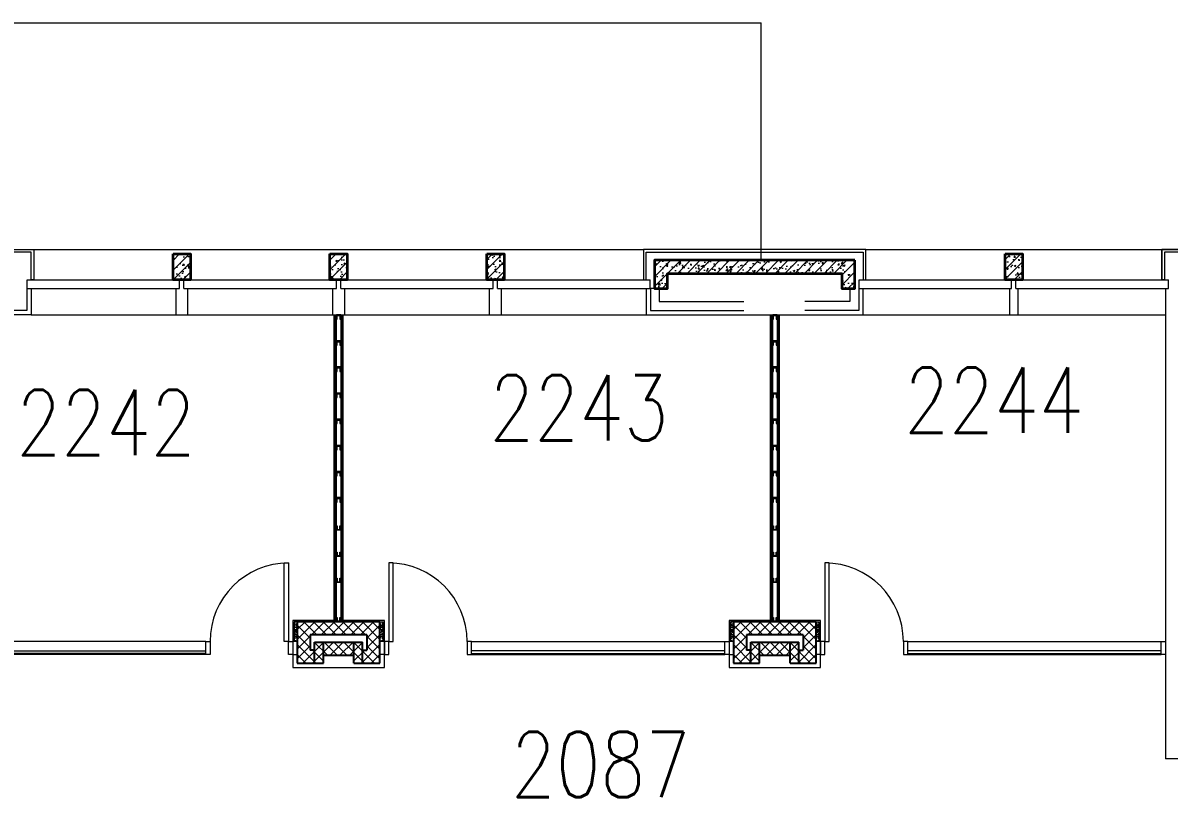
# Model space of a CAD drawing. Header units: inches. Extents: x 342932 to 557958, y 80625 to 242727.
# Drawn here: x 484259 to 497415, y 233839 to 242727 of the extents above; entities that cross this region are included whole.
import ezdxf
from ezdxf.enums import TextEntityAlignment as Align

# ---------------------------------------------------------------- set-up
doc = ezdxf.new("R2010")
doc.units = ezdxf.units.IN
doc.header["$MEASUREMENT"] = 0
for name, color, linetype, lineweight in [('First Floor$0$A-G24-M-Roof', 251, 'Continuous', 20), ('First Floor$0$A-G250-G-Walls-Low-Level', 251, 'Continuous', 15), ('First Floor$0$A-G250-G-Walls-Precast-Concrete', 251, 'Continuous', 35), ('First Floor$0$A-G250-M-Walls-Blockwork', 7, 'Continuous', 25), ('First Floor$0$A-G250-M-Walls-Plasterboard-Partition', 7, 'Continuous', 9), ('First Floor$0$A-G252-H-Internal-Walls', 251, 'Continuous', 9), ('First Floor$0$A-G262-H-Precast-Panel', 251, 'Continuous', 5), ('First Floor$0$A-G312-M-Wall-Cladding-Panel', 7, 'Continuous', 9), ('First Floor$0$A-G312-M-Wall-Finish-Plaster', 7, 'Continuous', 15), ('First Floor$0$A-G321-M-Window', 251, 'Continuous', 9), ('First Floor$0$A-G322-M-Door', 251, 'Continuous', 15), ('First Floor$0$Z-Z001-S-Room-Name-Identification-250', 7, 'Continuous', 15)]:
    doc.layers.add(name, color=color, linetype=linetype, lineweight=lineweight)
doc.styles.add('First Floor$0$Tag-RomanS', font='romans.shx', dxfattribs={"width": 0.8})

# ---------------------------------------------------------------- blocks, each defined once
blk = doc.blocks.new('First Floor$0$Precast 1')
at = {"layer": 'First Floor$0$A-G262-H-Precast-Panel'}
h = blk.add_hatch(dxfattribs=at)
h.set_pattern_fill('AR-CONC', color=256, style=0)
h.set_pattern_definition([(50, (-134235.87, -913.52), (182.18467, -15.93909), [19.05, -209.55]), (355, (-134235.87, -913.52), (-35.24283, 191.05664), [15.24, -167.64]), (100.451, (-134220.69, -914.85), (146.9425, 175.11669), [16.19, -178.09]), (46.1842, (-134235.87, -862.72), (271.07904, -42.04233), [28.575, -314.325]), (96.6356, (-134213.28, -866.23), (237.40423, 247.42556), [24.285, -267.135]), (351.184, (-134235.87, -862.72), (237.4046, 247.4251), [22.86, -251.46]), (21, (-134210.47, -875.42), (151.61488, -102.26552), [19.05, -209.55]), (326, (-134210.47, -875.42), (61.80203, 184.18797), [15.24, -167.64]), (71.4514, (-134197.84, -883.94), (213.4165, 81.92286), [16.19, -178.09]), (37.5, (-134235.87, -913.52), (3.088603, 84.55504), [0, -165.608, 0, -170.18, 0, -168.275]), (7.5, (-134235.87, -913.52), (66.81966, 100.180575), [0, -97.028, 0, -161.798, 0, -64.135]), (327.5, (-134292.51, -913.52), (135.590595, -5.728744), [0, -63.5, 0, -198.12, 0, -262.89]), (317.5, (-134317.91, -913.52), (148.12918, 25.42649), [0, -82.55, 0, -131.572, 0, -186.69])])
h.paths.add_polyline_path([(114, 168), (-86, 168), (-86, -132), (114, -132)])
h = blk.add_hatch(dxfattribs=at)
h.set_pattern_fill('ANSI31', color=256, scale=25, style=0)
h.set_pattern_definition([(45, (-134235.87, -913.52), (-56.1266, 56.1266), [])])
h.paths.add_polyline_path([(114, 168), (-86, 168), (-86, -132), (114, -132)])
at = {"layer": 'First Floor$0$A-G250-G-Walls-Precast-Concrete', "elevation": 0}
blk.add_lwpolyline([(-86, 168), (114, 168), (114, -132), (-86, -132)], close=True, dxfattribs=at)
blk = doc.blocks.new('First Floor$0$tag-roomname')
at = {"lineweight": 18, "ltscale": 0.01, "style": 'First Floor$0$Tag-RomanS', "width": 0.8}
blk.add_attdef('ROOM_NO_2', text='', height=3, dxfattribs=at).set_placement((0, 1.612), align=Align.MIDDLE_CENTER)
at = {"linetype": 'ByBlock', "lineweight": 15, "ltscale": 0.01, "style": 'First Floor$0$Tag-RomanS', "width": 0.8, "flags": 1}
for tag, p in [('ROOM_NAME_1', (0, -2.288)), ('ROOM_NAME_2', (0, -5.744))]:
    blk.add_attdef(tag, text='', height=2.5, dxfattribs=at).set_placement(p, align=Align.MIDDLE_CENTER)

msp = doc.modelspace()

# ---------------------------------------------------------------- hatches: boundary and pattern name
at = {"layer": 'First Floor$0$A-G252-H-Internal-Walls'}
h = msp.add_hatch(dxfattribs=at)
h.set_pattern_fill('AR-CONC', color=256, scale=0.3, angle=90, style=0)
h.set_pattern_definition([(40, (624717.11, 240726.52), (-4.781726, 54.6554), [5.715, -62.865]), (95, (624717.11, 240726.52), (57.316993, -10.572848), [4.572, -50.292]), (349.549, (624716.713, 240731.076), (52.535006, 44.08275), [4.857, -53.427]), (43.8158, (624732.35, 240726.52), (-12.6127, 81.323712), [8.5725, -94.2975]), (353.3644, (624731.3, 240733.3), (74.227667, 71.22127), [7.2855, -80.1405]), (98.816, (624732.35, 240726.52), (74.227535, 71.22138), [6.858, -75.438]), (69, (624728.54, 240734.14), (-30.679656, 45.484464), [5.715, -62.865]), (124, (624728.54, 240734.14), (55.25639, 18.540609), [4.572, -50.292]), (18.5486, (624725.985, 240737.93), (24.576857, 64.024947), [4.857, -53.427]), (52.5, (624717.111, 240726.522), (25.3665117, 0.926581), [0, -49.6824, 0, -51.054, 0, -50.4825]), (82.5, (624717.11, 240726.522), (30.0541724, 20.045899), [0, -29.1084, 0, -48.5394, 0, -19.2405]), (122.5, (624717.111, 240709.53), (-1.7186232, 40.6771786), [0, -19.05, 0, -59.436, 0, -78.867]), (132.5, (624717.11, 240701.91), (7.627947, 44.438754), [0, -24.765, 0, -39.4716, 0, -56.007])])
h.paths.add_polyline_path([(487407.1, 235626.5), (487372.1, 235626.5), (487372.1, 235851.5), (487407.1, 235851.5)])
h = msp.add_hatch(dxfattribs=at)
h.set_pattern_fill('ANSI37', color=256, scale=25, angle=90, style=0)
h.set_pattern_definition([(135, (353627.115, 240726.52), (-56.1266, -56.1266), []), (225, (353627.115, 240726.52), (56.1266, -56.1266), [])])
h.paths.add_polyline_path([(488357.1, 235851.5), (487407.1, 235851.5), (487407.1, 235376.5), (487607.1, 235376.5), (487607.1, 235526.5), (487557.1, 235526.5), (487557.1, 235701.5), (488207.1, 235701.5), (488207.1, 235526.5), (488157.1, 235526.5), (488157.1, 235376.5), (488357.1, 235376.5)])
h.paths.add_polyline_path([(487707.1, 235616.5), (487607.1, 235616.5), (487607.1, 235376.5), (487707.1, 235376.5)], flags=17)
h.paths.add_polyline_path([(487707.1, 235616.5), (487707.1, 235466.5), (488057.1, 235466.5), (488057.1, 235616.5)], flags=17)
h.paths.add_polyline_path([(488057.1, 235376.5), (488157.1, 235376.5), (488157.1, 235616.5), (488057.1, 235616.5)], flags=17)
h = msp.add_hatch(dxfattribs=at)
h.set_pattern_fill('AR-CONC', color=256, scale=0.3, angle=90, style=0)
h.set_pattern_definition([(140, (351047.115, 240726.52), (4.781726, 54.6554), [5.715, -62.865]), (85, (351047.115, 240726.52), (-57.316993, -10.572848), [4.572, -50.292]), (190.451, (351047.514, 240731.076), (-52.535006, 44.08275), [4.857, -53.427]), (136.1842, (351031.875, 240726.52), (12.6127, 81.323712), [8.5725, -94.2975]), (186.6356, (351032.93, 240733.3), (-74.227667, 71.22127), [7.2855, -80.1405]), (81.184, (351031.875, 240726.52), (-74.227535, 71.22138), [6.858, -75.438]), (111, (351035.685, 240734.14), (30.679656, 45.484464), [5.715, -62.865]), (56, (351035.685, 240734.14), (-55.25639, 18.540609), [4.572, -50.292]), (161.4514, (351038.24, 240737.93), (-24.576857, 64.024947), [4.857, -53.427]), (127.5, (351047.115, 240726.522), (-25.3665117, 0.926581), [0, -49.6824, 0, -51.054, 0, -50.4825]), (97.5, (351047.115, 240726.522), (-30.0541724, 20.045899), [0, -29.1084, 0, -48.5394, 0, -19.2405]), (57.5, (351047.115, 240709.53), (1.7186232, 40.6771786), [0, -19.05, 0, -59.436, 0, -78.867]), (47.5, (351047.115, 240701.91), (-7.627947, 44.438754), [0, -24.765, 0, -39.4716, 0, -56.007])])
h.paths.add_polyline_path([(488357.1, 235626.5), (488392.1, 235626.5), (488392.1, 235851.5), (488357.1, 235851.5)])
h = msp.add_hatch(dxfattribs=at)
h.set_pattern_fill('AR-CONC', color=256, scale=0.3, angle=90, style=0)
h.set_pattern_definition([(40, (629724.61, 240726.52), (-4.781726, 54.6554), [5.715, -62.865]), (95, (629724.61, 240726.52), (57.316993, -10.572848), [4.572, -50.292]), (349.549, (629724.21, 240731.076), (52.535006, 44.08275), [4.857, -53.427]), (43.8158, (629739.85, 240726.52), (-12.6127, 81.323712), [8.5725, -94.2975]), (353.3644, (629738.8, 240733.3), (74.227667, 71.22127), [7.2855, -80.1405]), (98.816, (629739.85, 240726.52), (74.227535, 71.22138), [6.858, -75.438]), (69, (629736.04, 240734.14), (-30.679656, 45.484464), [5.715, -62.865]), (124, (629736.04, 240734.14), (55.25639, 18.540609), [4.572, -50.292]), (18.5486, (629733.484, 240737.93), (24.576857, 64.024947), [4.857, -53.427]), (52.5, (629724.61, 240726.522), (25.3665117, 0.926581), [0, -49.6824, 0, -51.054, 0, -50.4825]), (82.5, (629724.61, 240726.522), (30.0541724, 20.045899), [0, -29.1084, 0, -48.5394, 0, -19.2405]), (122.5, (629724.61, 240709.53), (-1.7186232, 40.6771786), [0, -19.05, 0, -59.436, 0, -78.867]), (132.5, (629724.61, 240701.91), (7.627947, 44.438754), [0, -24.765, 0, -39.4716, 0, -56.007])])
h.paths.add_polyline_path([(492414.6, 235626.5), (492379.6, 235626.5), (492379.6, 235851.5), (492414.6, 235851.5)])
h = msp.add_hatch(dxfattribs=at)
h.set_pattern_fill('ANSI37', color=256, scale=25, angle=90, style=0)
h.set_pattern_definition([(135, (358634.614, 240726.52), (-56.1266, -56.1266), []), (225, (358634.614, 240726.52), (56.1266, -56.1266), [])])
h.paths.add_polyline_path([(493364.6, 235851.5), (492414.6, 235851.5), (492414.6, 235376.5), (492614.6, 235376.5), (492614.6, 235526.5), (492564.6, 235526.5), (492564.6, 235701.5), (493214.6, 235701.5), (493214.6, 235526.5), (493164.6, 235526.5), (493164.6, 235376.5), (493364.6, 235376.5)])
h.paths.add_polyline_path([(492714.6, 235616.5), (492614.6, 235616.5), (492614.6, 235376.5), (492714.6, 235376.5)], flags=17)
h.paths.add_polyline_path([(492714.6, 235616.5), (492714.6, 235466.5), (493064.6, 235466.5), (493064.6, 235616.5)], flags=17)
h.paths.add_polyline_path([(493064.6, 235376.5), (493164.6, 235376.5), (493164.6, 235616.5), (493064.6, 235616.5)], flags=17)
h = msp.add_hatch(dxfattribs=at)
h.set_pattern_fill('AR-CONC', color=256, scale=0.3, angle=90, style=0)
h.set_pattern_definition([(140, (356054.614, 240726.52), (4.781726, 54.6554), [5.715, -62.865]), (85, (356054.614, 240726.52), (-57.316993, -10.572848), [4.572, -50.292]), (190.451, (356055.013, 240731.076), (-52.535006, 44.08275), [4.857, -53.427]), (136.1842, (356039.374, 240726.52), (12.6127, 81.323712), [8.5725, -94.2975]), (186.6356, (356040.426, 240733.3), (-74.227667, 71.22127), [7.2855, -80.1405]), (81.184, (356039.374, 240726.52), (-74.227535, 71.22138), [6.858, -75.438]), (111, (356043.184, 240734.14), (30.679656, 45.484464), [5.715, -62.865]), (56, (356043.184, 240734.14), (-55.25639, 18.540609), [4.572, -50.292]), (161.4514, (356045.74, 240737.93), (-24.576857, 64.024947), [4.857, -53.427]), (127.5, (356054.614, 240726.522), (-25.3665117, 0.926581), [0, -49.6824, 0, -51.054, 0, -50.4825]), (97.5, (356054.614, 240726.522), (-30.0541724, 20.045899), [0, -29.1084, 0, -48.5394, 0, -19.2405]), (57.5, (356054.614, 240709.53), (1.7186232, 40.6771786), [0, -19.05, 0, -59.436, 0, -78.867]), (47.5, (356054.614, 240701.91), (-7.627947, 44.438754), [0, -24.765, 0, -39.4716, 0, -56.007])])
h.paths.add_polyline_path([(493364.6, 235626.5), (493399.6, 235626.5), (493399.6, 235851.5), (493364.6, 235851.5)])
at = {"layer": 'First Floor$0$A-G262-H-Precast-Panel'}
h = msp.add_hatch(dxfattribs=at)
h.set_pattern_fill('AR-CONC', color=256, style=0)
h.set_pattern_definition([(50, (361382.11, 239676.52), (182.18467, -15.93909), [19.05, -209.55]), (355, (361382.11, 239676.52), (-35.24283, 191.05664), [15.24, -167.64]), (100.451, (361397.3, 239675.2), (146.9425, 175.11669), [16.19, -178.09]), (46.1842, (361382.11, 239727.32), (271.07904, -42.04233), [28.575, -314.325]), (96.6356, (361404.7, 239723.82), (237.40423, 247.42556), [24.285, -267.135]), (351.184, (361382.1, 239727.32), (237.4046, 247.4251), [22.86, -251.46]), (21, (361407.51, 239714.62), (151.61488, -102.26552), [19.05, -209.55]), (326, (361407.51, 239714.62), (61.80203, 184.18797), [15.24, -167.64]), (71.4514, (361420.15, 239706.1), (213.4165, 81.92286), [16.19, -178.09]), (37.5, (361382.114, 239676.52), (3.088603, 84.55504), [0, -165.608, 0, -170.18, 0, -168.275]), (7.5, (361382.11, 239676.52), (66.81966, 100.180575), [0, -97.028, 0, -161.798, 0, -64.135]), (327.5, (361325.47, 239676.52), (135.590595, -5.728744), [0, -63.5, 0, -198.12, 0, -262.89]), (317.5, (361300.07, 239676.52), (148.12918, 25.42649), [0, -82.55, 0, -131.572, 0, -186.69])])
h.paths.add_polyline_path([(493657.1, 239851.5), (493657.1, 239676.5), (493807.1, 239676.5), (493807.1, 240001.5), (491507.1, 240001.5), (491507.1, 239676.5), (491657.1, 239676.5), (491657.1, 239851.5)])
h = msp.add_hatch(dxfattribs=at)
h.set_pattern_fill('ANSI31', color=256, scale=25, style=0)
h.set_pattern_definition([(45, (361382.11, 239676.52), (-56.1266, 56.1266), [])])
h.paths.add_polyline_path([(493807.1, 240001.5), (491507.1, 240001.5), (491507.1, 239676.5), (491657.1, 239676.5), (491657.1, 239851.5), (493657.1, 239851.5), (493657.1, 239676.5), (493807.1, 239676.5)])

# ---------------------------------------------------------------- linework, layer by layer
at = {"layer": 'First Floor$0$A-G24-M-Roof'}
for p in [(483032.1, 242726.5, 0), (492732.1, 240001.5, 0)]:
    msp.add_line(p, (492732.1, 242726.5, 0), dxfattribs=at)
at = {"layer": 'First Floor$0$A-G250-G-Walls-Low-Level'}
for p, q in [((484382.1, 240126.5), (491382.1, 240126.5)), ((493932.1, 240126.5), (497332.1, 240126.5)), ((484352.1, 239376.9), (486012.1, 239376.5)), ((486152.1, 239376.5), (487812.1, 239376.5)), ((487952.1, 239376.5), (489612.1, 239376.5)), ((489752.1, 239376.9), (491412.1, 239376.9)), ((493902.1, 239376.5), (495582.1, 239376.9, 0)), ((495682.1, 239376.9, 0), (497372.1, 239376.9))]:
    msp.add_line(p, q, dxfattribs=at)
at = {"layer": 'First Floor$0$A-G250-G-Walls-Precast-Concrete', "elevation": 0}
msp.add_lwpolyline([(493807.1, 240001.5), (491507.1, 240001.5), (491507.1, 239676.5), (491657.1, 239676.5), (491657.1, 239851.5), (493657.1, 239851.5), (493657.1, 239676.5), (493807.1, 239676.5), (493807.1, 240001.5), (493807.1, 240001.5)], dxfattribs=at)
at = {"layer": 'First Floor$0$A-G250-M-Walls-Blockwork'}
for p, q in [((488357.1, 235851.5), (487407.1, 235851.5)), ((487407.1, 235851.5), (487407.1, 235376.5)), ((488357.1, 235376.5), (488357.1, 235851.5)), ((493364.6, 235851.5, 0), (492414.6, 235851.5, 0)), ((492414.6, 235851.5, 0), (492414.6, 235376.5, 0)), ((493364.6, 235376.5, 0), (493364.6, 235851.5, 0)), ((488207.1, 235701.5), (487557.1, 235701.5)), ((487557.1, 235701.5), (487557.1, 235526.5)), ((488207.1, 235701.5), (488207.1, 235526.5)), ((493214.6, 235701.5, 0), (492564.6, 235701.5, 0)), ((492564.6, 235701.5, 0), (492564.6, 235526.5, 0)), ((493214.6, 235701.5, 0), (493214.6, 235526.5, 0)), ((487607.1, 235526.5), (487557.1, 235526.5)), ((487607.1, 235376.5), (487607.1, 235616.5)), ((487607.1, 235616.5), (488157.1, 235616.5)), ((487707.1, 235376.5), (487707.1, 235616.5)), ((488057.1, 235376.5), (488057.1, 235616.5)), ((488157.1, 235376.5), (488157.1, 235616.5)), ((488157.1, 235526.5), (488207.1, 235526.5)), ((492614.6, 235526.5, 0), (492564.6, 235526.5, 0)), ((492614.6, 235376.5, 0), (492614.6, 235616.5, 0)), ((492614.6, 235616.5, 0), (493164.6, 235616.5, 0)), ((492714.6, 235376.5, 0), (492714.6, 235616.5, 0)), ((493064.6, 235376.5, 0), (493064.6, 235616.5, 0)), ((493164.6, 235376.5, 0), (493164.6, 235616.5, 0)), ((493164.6, 235526.5, 0), (493214.6, 235526.5, 0)), ((487407.1, 235376.5), (487707.1, 235376.5)), ((487707.1, 235466.5), (488057.1, 235466.5)), ((488057.1, 235376.5), (488357.1, 235376.5)), ((492414.6, 235376.5, 0), (492714.6, 235376.5, 0)), ((492714.6, 235466.5, 0), (493064.6, 235466.5, 0)), ((493064.6, 235376.5, 0), (493364.6, 235376.5, 0))]:
    msp.add_line(p, q, dxfattribs=at)
at = {"layer": 'First Floor$0$A-G250-M-Walls-Plasterboard-Partition'}
for p, q in [((487832.1, 235851.5), (487832.1, 239376.5)), ((487832.1, 239376.5), (487932.1, 239376.5)), ((487832.1, 239376.5), (487932.1, 239376.5, 0)), ((487844.6, 235851.5, 0), (487844.6, 239376.5, 0)), ((487857.1, 235851.5, 0), (487857.1, 239376.5, 0)), ((487907.1, 239376.5, 0), (487907.1, 235851.5, 0)), ((487919.6, 239376.5, 0), (487919.6, 235851.5, 0)), ((487932.1, 239376.5), (487932.1, 235851.5, 0)), ((492839.6, 235851.5, 0), (492839.6, 239376.5, 0)), ((492839.6, 239376.5, 0), (492939.6, 239376.5, 0)), ((492839.6, 239376.5, 0), (492939.6, 239376.5)), ((492852.1, 235851.5), (492852.1, 239376.5)), ((492864.6, 235851.5), (492864.6, 239376.5)), ((492914.6, 239376.5), (492914.6, 235851.5)), ((492927.1, 239376.5), (492927.1, 235851.5)), ((492939.6, 239376.5, 0), (492939.6, 235851.5)), ((487832.1, 235851.5), (487932.1, 235851.5, 0)), ((492839.6, 235851.5, 0), (492939.6, 235851.5))]:
    msp.add_line(p, q, dxfattribs=at)
at = {"layer": 'First Floor$0$A-G250-M-Walls-Plasterboard-Partition', "elevation": 0}
for points in [[(487907.1, 239376.5), (487857.1, 239376.5), (487857.1, 239326.5), (487867.1, 239326.5), (487867.1, 239366.5), (487897.1, 239366.5), (487897.1, 239326.5), (487907.1, 239326.5)], [(492914.6, 239376.5), (492864.6, 239376.5), (492864.6, 239326.5), (492874.6, 239326.5), (492874.6, 239366.5), (492904.6, 239366.5), (492904.6, 239326.5), (492914.6, 239326.5)], [(487907.1, 239076.5), (487857.1, 239076.5), (487857.1, 239026.5), (487867.1, 239026.5), (487867.1, 239066.5), (487897.1, 239066.5), (487897.1, 239026.5), (487907.1, 239026.5)], [(492914.6, 239076.5), (492864.6, 239076.5), (492864.6, 239026.5), (492874.6, 239026.5), (492874.6, 239066.5), (492904.6, 239066.5), (492904.6, 239026.5), (492914.6, 239026.5)], [(487907.1, 238776.5), (487857.1, 238776.5), (487857.1, 238726.5), (487867.1, 238726.5), (487867.1, 238766.5), (487897.1, 238766.5), (487897.1, 238726.5), (487907.1, 238726.5)], [(492914.6, 238776.5), (492864.6, 238776.5), (492864.6, 238726.5), (492874.6, 238726.5), (492874.6, 238766.5), (492904.6, 238766.5), (492904.6, 238726.5), (492914.6, 238726.5)], [(487907.1, 238476.5), (487857.1, 238476.5), (487857.1, 238426.5), (487867.1, 238426.5), (487867.1, 238466.5), (487897.1, 238466.5), (487897.1, 238426.5), (487907.1, 238426.5)], [(492914.6, 238476.5), (492864.6, 238476.5), (492864.6, 238426.5), (492874.6, 238426.5), (492874.6, 238466.5), (492904.6, 238466.5), (492904.6, 238426.5), (492914.6, 238426.5)], [(487907.1, 238176.5), (487857.1, 238176.5), (487857.1, 238126.5), (487867.1, 238126.5), (487867.1, 238166.5), (487897.1, 238166.5), (487897.1, 238126.5), (487907.1, 238126.5)], [(492914.6, 238176.5), (492864.6, 238176.5), (492864.6, 238126.5), (492874.6, 238126.5), (492874.6, 238166.5), (492904.6, 238166.5), (492904.6, 238126.5), (492914.6, 238126.5)], [(487907.1, 237876.5), (487857.1, 237876.5), (487857.1, 237826.5), (487867.1, 237826.5), (487867.1, 237866.5), (487897.1, 237866.5), (487897.1, 237826.5), (487907.1, 237826.5)], [(492914.6, 237876.5), (492864.6, 237876.5), (492864.6, 237826.5), (492874.6, 237826.5), (492874.6, 237866.5), (492904.6, 237866.5), (492904.6, 237826.5), (492914.6, 237826.5)], [(487907.1, 237576.5), (487857.1, 237576.5), (487857.1, 237526.5), (487867.1, 237526.5), (487867.1, 237566.5), (487897.1, 237566.5), (487897.1, 237526.5), (487907.1, 237526.5)], [(492914.6, 237576.5), (492864.6, 237576.5), (492864.6, 237526.5), (492874.6, 237526.5), (492874.6, 237566.5), (492904.6, 237566.5), (492904.6, 237526.5), (492914.6, 237526.5)], [(487907.1, 237276.5), (487857.1, 237276.5), (487857.1, 237226.5), (487867.1, 237226.5), (487867.1, 237266.5), (487897.1, 237266.5), (487897.1, 237226.5), (487907.1, 237226.5)], [(492914.6, 237276.5), (492864.6, 237276.5), (492864.6, 237226.5), (492874.6, 237226.5), (492874.6, 237266.5), (492904.6, 237266.5), (492904.6, 237226.5), (492914.6, 237226.5)], [(487907.1, 236901.5), (487857.1, 236901.5), (487857.1, 236951.5), (487867.1, 236951.5), (487867.1, 236911.5), (487897.1, 236911.5), (487897.1, 236951.5), (487907.1, 236951.5)], [(492914.6, 236901.5), (492864.6, 236901.5), (492864.6, 236951.5), (492874.6, 236951.5), (492874.6, 236911.5), (492904.6, 236911.5), (492904.6, 236951.5), (492914.6, 236951.5)], [(487907.1, 236601.5), (487857.1, 236601.5), (487857.1, 236651.5), (487867.1, 236651.5), (487867.1, 236611.5), (487897.1, 236611.5), (487897.1, 236651.5), (487907.1, 236651.5)], [(492914.6, 236601.5), (492864.6, 236601.5), (492864.6, 236651.5), (492874.6, 236651.5), (492874.6, 236611.5), (492904.6, 236611.5), (492904.6, 236651.5), (492914.6, 236651.5)], [(487907.1, 236301.5), (487857.1, 236301.5), (487857.1, 236351.5), (487867.1, 236351.5), (487867.1, 236311.5), (487897.1, 236311.5), (487897.1, 236351.5), (487907.1, 236351.5)], [(492914.6, 236301.5), (492864.6, 236301.5), (492864.6, 236351.5), (492874.6, 236351.5), (492874.6, 236311.5), (492904.6, 236311.5), (492904.6, 236351.5), (492914.6, 236351.5)], [(487907.1, 235851.5), (487857.1, 235851.5), (487857.1, 235901.5), (487867.1, 235901.5), (487867.1, 235861.5), (487897.1, 235861.5), (487897.1, 235901.5), (487907.1, 235901.5)], [(492914.6, 235851.5), (492864.6, 235851.5), (492864.6, 235901.5), (492874.6, 235901.5), (492874.6, 235861.5), (492904.6, 235861.5), (492904.6, 235901.5), (492914.6, 235901.5)]]:
    msp.add_lwpolyline(points, close=True, dxfattribs=at)
at = {"layer": 'First Floor$0$A-G312-M-Wall-Cladding-Panel'}
for points in [[(479831.9, 239126.5), (480002.3, 240126.5), (484382.1, 240126.5), (484382.1, 239776.5), (484352.1, 239776.5), (484352.1, 240096.5), (480027.6, 240096.5), (479862.3, 239126.5), (479831.9, 239126.5)], [(491382.1, 239776.5), (491412.1, 239776.5), (491412.1, 240096.5), (493902.1, 240096.5), (493902.1, 239776.5), (493932.1, 239776.5), (493932.1, 240126.5), (491382.1, 240126.5), (491382.1, 239776.5)], [(500432.1, 239776.5), (500432.1, 240126.5), (497332.1, 240126.5), (497332.1, 239776.5)]]:
    msp.add_lwpolyline(points, dxfattribs=at)
msp.add_lwpolyline([(497332.1, 239776.5), (497332.1, 240126.5), (500432.1, 240126.5), (500432.1, 239776.5), (500402.1, 239776.5), (500402.1, 240096.5), (497362.1, 240096.5), (497362.1, 239776.5)], close=True, dxfattribs=at)
at = {"layer": 'First Floor$0$A-G312-M-Wall-Finish-Plaster'}
for p, q in [((484307.1, 239676.5), (484302.1, 239676.5)), ((491562.1, 239676.5), (491457.1, 239676.5)), ((493852.1, 239676.5), (493857.1, 239676.5)), ((497372.1, 239676.5), (497372.1, 234276.5)), ((487832.1, 235866.5), (487357.1, 235866.5)), ((487357.1, 235866.5), (487357.1, 235326.5)), ((487372.1, 235851.5), (487372.1, 235626.5, 0)), ((487407.1, 235851.5), (487372.1, 235851.5)), ((488407.1, 235866.5), (487932.1, 235866.5)), ((488357.1, 235851.5), (488392.1, 235851.5)), ((488392.1, 235626.5, 0), (488392.1, 235851.5)), ((488407.1, 235326.5), (488407.1, 235866.5)), ((492839.6, 235866.5, 0), (492364.6, 235866.5, 0)), ((492364.6, 235866.5, 0), (492364.6, 235326.5, 0)), ((492379.6, 235851.5, 0), (492379.6, 235626.5, 0)), ((492414.6, 235851.5, 0), (492379.6, 235851.5, 0)), ((493414.6, 235866.5, 0), (492939.6, 235866.5, 0)), ((493364.6, 235851.5, 0), (493399.6, 235851.5, 0)), ((493399.6, 235626.5, 0), (493399.6, 235851.5, 0)), ((493414.6, 235326.5, 0), (493414.6, 235866.5, 0)), ((487407.1, 235626.5, 0), (487357.1, 235626.5, 0)), ((488407.1, 235626.5, 0), (488357.1, 235626.5, 0)), ((492414.6, 235626.5, 0), (492364.6, 235626.5, 0)), ((493414.6, 235626.5, 0), (493364.6, 235626.5, 0)), ((487357.1, 235476.5, 0), (487407.1, 235476.5, 0)), ((488407.1, 235476.5, 0), (488357.1, 235476.5, 0)), ((492364.6, 235476.5, 0), (492414.6, 235476.5, 0)), ((493414.6, 235476.5, 0), (493364.6, 235476.5, 0)), ((487357.1, 235326.5), (488407.1, 235326.5)), ((492364.6, 235326.5, 0), (493414.6, 235326.5, 0)), ((498742.1, 234276.5), (497372.1, 234276.5, 0))]:
    msp.add_line(p, q, dxfattribs=at)
for points in [[(484302.1, 239676.5), (484302.1, 239426.9), (483232.1, 239426.9)], [(484352.1, 239676.5), (484352.1, 239376.9), (483282.1, 239376.5), (483282.1, 235376.5)], [(486012.1, 239676.5), (486012.1, 239376.5), (486152.1, 239376.5), (486152.1, 239676.5)], [(487812.1, 239676.5), (487812.1, 239376.5), (487952.1, 239376.5), (487952.1, 239676.5)], [(489612.1, 239676.5), (489612.1, 239376.5), (489752.1, 239376.5), (489752.1, 239676.5)], [(491412.1, 239676.5), (491412.1, 239376.9), (493902.1, 239376.9), (493902.1, 239676.5)], [(491462.1, 239676.5), (491462.1, 239426.9), (492532.1, 239426.9)], [(491562.1, 239676.5), (491562.1, 239526.9), (492532.1, 239526.9)], [(493852.1, 239676.5), (493852.1, 239426.9), (493232.1, 239426.9)], [(493752.1, 239676.5), (493752.1, 239526.9), (493232.1, 239526.9)], [(495582.1, 239676.5), (495582.1, 239376.9), (495682.1, 239376.9), (495682.1, 239676.5)]]:
    msp.add_lwpolyline(points, dxfattribs=at)
at = {"layer": 'First Floor$0$A-G321-M-Window'}
for p, q in [((484307.1, 239776.5), (486057.1, 239776.5)), ((484307.1, 239676.5), (484307.1, 239776.5)), ((486057.1, 239676.5), (486057.1, 239776.5)), ((486107.1, 239776.5), (487857.1, 239776.5)), ((486107.1, 239676.5), (486107.1, 239776.5)), ((487857.1, 239676.5), (487857.1, 239776.5)), ((487907.1, 239776.5), (489657.1, 239776.5)), ((487907.1, 239676.5), (487907.1, 239776.5)), ((489657.1, 239676.5), (489657.1, 239776.5)), ((489707.1, 239776.5), (491457.1, 239776.5)), ((489707.1, 239676.5), (489707.1, 239776.5)), ((491457.1, 239676.5), (491457.1, 239776.5)), ((493857.1, 239776.5), (495607.1, 239776.5)), ((493857.1, 239676.5), (493857.1, 239776.5)), ((495607.1, 239676.5), (495607.1, 239776.5)), ((495657.1, 239776.5), (497407.1, 239776.5)), ((495657.1, 239676.5), (495657.1, 239776.5)), ((497407.1, 239676.5), (497407.1, 239776.5)), ((484307.1, 239676.5), (486057.1, 239676.5)), ((486107.1, 239676.5), (487857.1, 239676.5)), ((487907.1, 239676.5), (489657.1, 239676.5)), ((489707.1, 239676.5), (491457.1, 239676.5)), ((493857.1, 239676.5), (495607.1, 239676.5)), ((495657.1, 239676.5), (497407.1, 239676.5))]:
    msp.add_line(p, q, dxfattribs=at)
at = {"layer": 'First Floor$0$A-G321-M-Window', "elevation": 0}
for points in [[(483332.1, 235516.5), (486357.1, 235516.5)], [(489407.1, 235486.5), (492314.6, 235486.5), (492314.6, 235516.5), (489407.1, 235516.5)], [(494414.6, 235486.5), (497322.1, 235486.5), (497322.1, 235516.5), (494414.6, 235516.5)], [(486357.1, 235486.5), (483332.1, 235486.5)]]:
    msp.add_lwpolyline(points, dxfattribs=at)
at = {"layer": 'First Floor$0$A-G322-M-Door'}
for p, q in [((486357.1, 235626.5, 0), (483282.1, 235626.5, 0)), ((489407.1, 235626.5, 0), (492314.6, 235626.5, 0)), ((494414.6, 235626.5, 0), (497322.1, 235626.5, 0)), ((486357.1, 235476.5, 0), (483282.1, 235476.5, 0)), ((489407.1, 235476.5, 0), (492314.6, 235476.5, 0)), ((494414.6, 235476.5, 0), (497322.1, 235476.5, 0))]:
    msp.add_line(p, q, dxfattribs=at)
for points in [[(487257.1, 236526.5), (487307.1, 236526.5), (487307.1, 235626.5), (487257.1, 235626.5)], [(488507.1, 236526.5), (488457.1, 236526.5), (488457.1, 235626.5), (488507.1, 235626.5)], [(486407.1, 235626.5), (486407.1, 235476.5), (486357.1, 235476.5), (486357.1, 235626.5)], [(487357.1, 235626.5), (487357.1, 235476.5), (487307.1, 235476.5), (487307.1, 235626.5)], [(488407.1, 235626.5), (488407.1, 235476.5), (488457.1, 235476.5), (488457.1, 235626.5)], [(489357.1, 235626.5), (489357.1, 235476.5), (489407.1, 235476.5), (489407.1, 235626.5)]]:
    msp.add_lwpolyline(points, close=True, dxfattribs=at)
at = {"layer": 'First Floor$0$A-G322-M-Door', "elevation": 0}
for points in [[(493514.6, 236526.5), (493464.6, 236526.5), (493464.6, 235626.5), (493514.6, 235626.5)], [(492364.6, 235626.5), (492364.6, 235476.5), (492314.6, 235476.5), (492314.6, 235626.5)], [(493414.6, 235626.5), (493414.6, 235476.5), (493464.6, 235476.5), (493464.6, 235626.5)], [(494364.6, 235626.5), (494364.6, 235476.5), (494414.6, 235476.5), (494414.6, 235626.5)], [(497372.1, 235626.5), (497372.1, 235476.5), (497322.1, 235476.5), (497322.1, 235626.5)]]:
    msp.add_lwpolyline(points, close=True, dxfattribs=at)
at = {"layer": 'First Floor$0$A-G322-M-Door'}
for centre, start, end in [((487307.1, 235626.5), 90, 180), ((488457.1, 235626.5), 0, 90), ((493464.6, 235626.5), 0, 90)]:
    msp.add_arc(centre, 900, start, end, dxfattribs=at)

# ---------------------------------------------------------------- block references
at = {"layer": 'First Floor$0$A-G250-G-Walls-Precast-Concrete'}
for p in [(486068, 239908.5, 0), (487868, 239908.5, 0), (489668, 239908.5, 0), (495618, 239908.5, 0)]:
    msp.add_blockref('First Floor$0$Precast 1', p, dxfattribs=at)
at = {"layer": 'First Floor$0$Z-Z001-S-Room-Name-Identification-250'}
ref = msp.add_blockref('First Floor$0$tag-roomname', (490641.5, 237905.7), dxfattribs=dict(at, xscale=250, yscale=250, zscale=250))
ref.add_attrib('ROOM_NO_2', '2243', dxfattribs={"layer": '0', "lineweight": 18, "ltscale": 0.01, "height": 750, "style": 'First Floor$0$Tag-RomanS', "width": 0.8}).set_placement((490641.5, 238308.6), align=Align.MIDDLE_CENTER)
ref = msp.add_blockref('First Floor$0$tag-roomname', (495403.7, 237991), dxfattribs=dict(at, xscale=250, yscale=250, zscale=250))
ref.add_attrib('ROOM_NO_2', '2244', dxfattribs={"layer": '0', "lineweight": 18, "ltscale": 0.01, "height": 750, "style": 'First Floor$0$Tag-RomanS', "width": 0.8}).set_placement((495403.7, 238393.9), align=Align.MIDDLE_CENTER)
ref = msp.add_blockref('First Floor$0$tag-roomname', (485211.4, 237735.1), dxfattribs=dict(at, xscale=250, yscale=250, zscale=250))
ref.add_attrib('ROOM_NO_2', '2242', dxfattribs={"layer": '0', "lineweight": 18, "ltscale": 0.01, "height": 750, "style": 'First Floor$0$Tag-RomanS', "width": 0.8}).set_placement((485211.4, 238138), align=Align.MIDDLE_CENTER)
ref = msp.add_blockref('First Floor$0$tag-roomname', (490888.5, 233811), dxfattribs=dict(at, xscale=250, yscale=250, zscale=250))
ref.add_attrib('ROOM_NO_2', '2087', dxfattribs={"layer": '0', "lineweight": 18, "ltscale": 0.01, "height": 750, "style": 'First Floor$0$Tag-RomanS', "width": 0.8}).set_placement((490888.5, 234213.9), align=Align.MIDDLE_CENTER)

doc.saveas('drawing.dxf')
